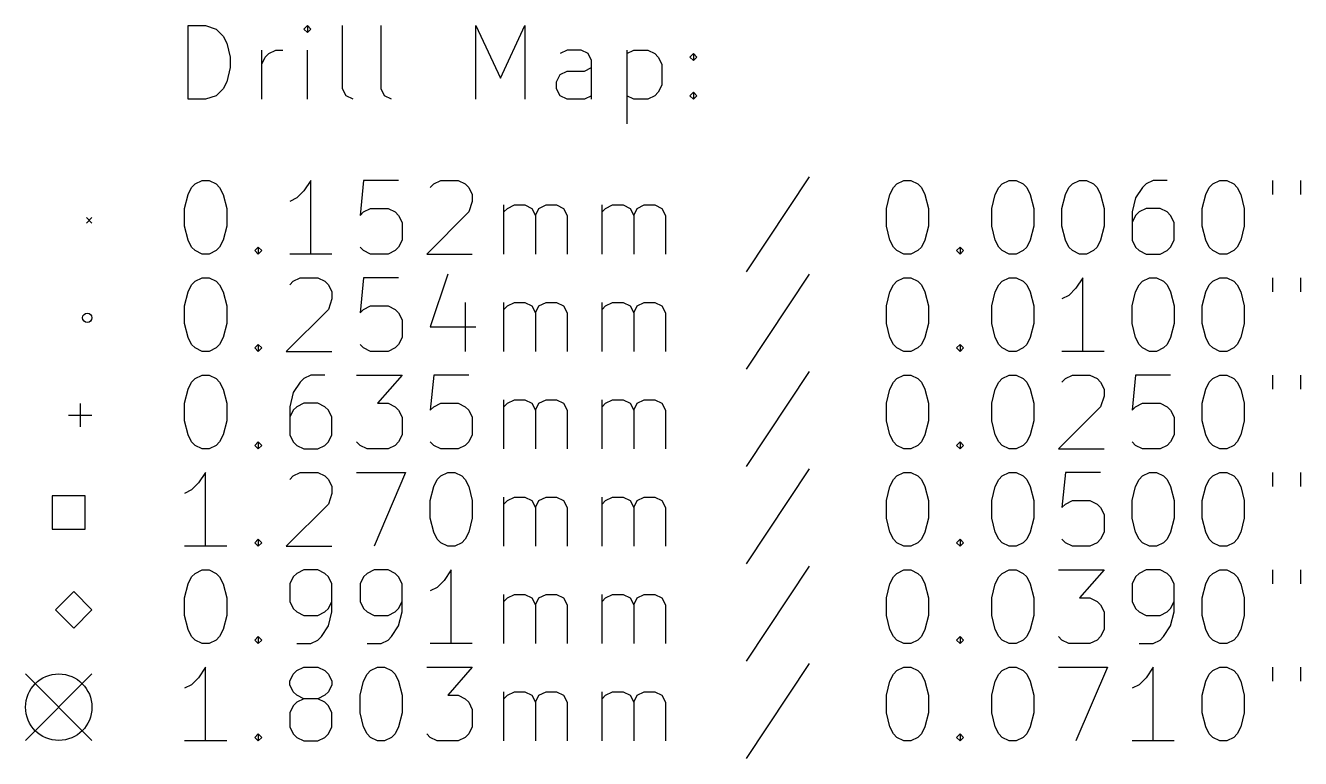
# Model space of a CAD drawing. Extents: x 1.93 to 4.68, y -4.73 to -1.97.
# Drawn here: x 1.927 to 3.29, y -4.72 to -3.938 of the extents above; entities that cross this region are included whole.
import ezdxf

# ---------------------------------------------------------------- set-up
doc = ezdxf.new("R2010")
doc.units = 0
doc.header["$MEASUREMENT"] = 0
doc.layers.add('BLACK', color=7, linetype='CONTINUOUS')

msp = doc.modelspace()

# ---------------------------------------------------------------- linework, layer by layer
at = {"layer": 'BLACK', "linetype": 'CONTINUOUS'}
for p, q in [((2.101, -4.0164), (2.101, -3.9376)), ((2.101, -3.9376), (2.1198, -3.9376)), ((2.1198, -3.9376), (2.131, -3.9414)), ((2.131, -3.9414), (2.1385, -3.9489)), ((2.1385, -3.9489), (2.1423, -3.9564)), ((2.2285, -3.9376), (2.2248, -3.9414)), ((2.2248, -3.9414), (2.2285, -3.9451)), ((2.2323, -3.9414), (2.2285, -3.9376)), ((2.2285, -3.9376), (2.2285, -3.9451)), ((2.2285, -3.9451), (2.2323, -3.9414)), ((2.266, -4.0051), (2.266, -3.9376)), ((2.3073, -4.0051), (2.3073, -3.9376)), ((2.4085, -4.0164), (2.4085, -3.9376)), ((2.4085, -3.9376), (2.4347, -3.9939)), ((2.4347, -3.9939), (2.461, -3.9376)), ((2.461, -3.9376), (2.461, -4.0164)), ((2.1423, -3.9564), (2.146, -3.9714)), ((2.1798, -4.0164), (2.1798, -3.9639)), ((2.1873, -3.9676), (2.1948, -3.9639)), ((2.1948, -3.9639), (2.2023, -3.9639)), ((2.2285, -4.0164), (2.2285, -3.9639)), ((2.506, -3.9639), (2.4985, -3.9676)), ((2.521, -3.9639), (2.506, -3.9639)), ((2.5285, -3.9676), (2.521, -3.9639)), ((2.5697, -3.9639), (2.5697, -4.0426)), ((2.5697, -3.9676), (2.5772, -3.9639)), ((2.5772, -3.9639), (2.5922, -3.9639)), ((2.5922, -3.9639), (2.5997, -3.9676)), ((2.146, -3.9714), (2.146, -3.9826)), ((2.1798, -3.9789), (2.1835, -3.9714)), ((2.1835, -3.9714), (2.1873, -3.9676)), ((2.5322, -3.9751), (2.5285, -3.9676)), ((2.5322, -4.0164), (2.5322, -3.9751)), ((2.5997, -3.9676), (2.6035, -3.9714)), ((2.6035, -3.9714), (2.6072, -3.9789)), ((2.6372, -3.9714), (2.641, -3.9676)), ((2.641, -3.9751), (2.6372, -3.9714)), ((2.641, -3.9676), (2.6447, -3.9714)), ((2.641, -3.9676), (2.641, -3.9751)), ((2.6447, -3.9714), (2.641, -3.9751)), ((2.146, -3.9826), (2.1423, -3.9976)), ((2.4947, -3.9976), (2.4985, -3.9901)), ((2.4985, -3.9901), (2.506, -3.9864)), ((2.506, -3.9864), (2.5247, -3.9864)), ((2.5247, -3.9864), (2.5322, -3.9826)), ((2.6072, -3.9789), (2.6072, -4.0014)), ((2.1423, -3.9976), (2.1385, -4.0051)), ((2.4947, -4.0051), (2.4947, -3.9976)), ((2.6072, -4.0014), (2.6035, -4.0089)), ((2.1198, -4.0164), (2.101, -4.0164)), ((2.131, -4.0126), (2.1198, -4.0164)), ((2.1385, -4.0051), (2.131, -4.0126)), ((2.2698, -4.0126), (2.266, -4.0051)), ((2.2773, -4.0164), (2.2698, -4.0126)), ((2.311, -4.0126), (2.3073, -4.0051)), ((2.3185, -4.0164), (2.311, -4.0126)), ((2.4985, -4.0126), (2.4947, -4.0051)), ((2.506, -4.0164), (2.4985, -4.0126)), ((2.5247, -4.0164), (2.506, -4.0164)), ((2.5322, -4.0126), (2.5247, -4.0164)), ((2.5772, -4.0164), (2.5697, -4.0126)), ((2.5922, -4.0164), (2.5772, -4.0164)), ((2.5997, -4.0126), (2.5922, -4.0164)), ((2.6035, -4.0089), (2.5997, -4.0126)), ((2.6372, -4.0126), (2.641, -4.0089)), ((2.641, -4.0164), (2.6372, -4.0126)), ((2.641, -4.0089), (2.6447, -4.0126)), ((2.641, -4.0089), (2.641, -4.0164)), ((2.6447, -4.0126), (2.641, -4.0164)), ((2.7647, -4.0992), (2.6972, -4.2005)), ((2.101, -4.118), (2.1048, -4.1105)), ((2.1048, -4.1105), (2.1085, -4.1067)), ((2.1085, -4.1067), (2.116, -4.103)), ((2.116, -4.103), (2.1235, -4.103)), ((2.1235, -4.103), (2.131, -4.1067)), ((2.131, -4.1067), (2.1348, -4.1105)), ((2.1348, -4.1105), (2.1385, -4.118)), ((2.2323, -4.103), (2.2248, -4.1142)), ((2.2323, -4.1817), (2.2323, -4.103)), ((2.2885, -4.103), (2.2848, -4.1405)), ((2.326, -4.103), (2.2885, -4.103)), ((2.3597, -4.1105), (2.3635, -4.1067)), ((2.3635, -4.1067), (2.371, -4.103)), ((2.371, -4.103), (2.3897, -4.103)), ((2.3897, -4.103), (2.3972, -4.1067)), ((2.3972, -4.1067), (2.401, -4.1105)), ((2.401, -4.1105), (2.4047, -4.118)), ((2.8509, -4.118), (2.8547, -4.1105)), ((2.8547, -4.1105), (2.8584, -4.1067)), ((2.8584, -4.1067), (2.8659, -4.103)), ((2.8659, -4.103), (2.8734, -4.103)), ((2.8734, -4.103), (2.8809, -4.1067)), ((2.8809, -4.1067), (2.8847, -4.1105)), ((2.8847, -4.1105), (2.8884, -4.118)), ((2.9634, -4.118), (2.9672, -4.1105)), ((2.9672, -4.1105), (2.9709, -4.1067)), ((2.9709, -4.1067), (2.9784, -4.103)), ((2.9784, -4.103), (2.9859, -4.103)), ((2.9859, -4.103), (2.9934, -4.1067)), ((2.9934, -4.1067), (2.9972, -4.1105)), ((2.9972, -4.1105), (3.0009, -4.118)), ((3.0384, -4.118), (3.0422, -4.1105)), ((3.0422, -4.1105), (3.0459, -4.1067)), ((3.0459, -4.1067), (3.0534, -4.103)), ((3.0534, -4.103), (3.0609, -4.103)), ((3.0609, -4.103), (3.0684, -4.1067)), ((3.0684, -4.1067), (3.0722, -4.1105)), ((3.0722, -4.1105), (3.0759, -4.118)), ((3.1209, -4.1105), (3.1134, -4.1217)), ((3.1246, -4.1067), (3.1209, -4.1105)), ((3.1321, -4.103), (3.1246, -4.1067)), ((3.1471, -4.103), (3.1321, -4.103)), ((3.1884, -4.118), (3.1921, -4.1105)), ((3.1921, -4.1105), (3.1959, -4.1067)), ((3.1959, -4.1067), (3.2034, -4.103)), ((3.2034, -4.103), (3.2109, -4.103)), ((3.2109, -4.103), (3.2184, -4.1067)), ((3.2184, -4.1067), (3.2221, -4.1105)), ((3.2221, -4.1105), (3.2259, -4.118)), ((3.2596, -4.103), (3.2596, -4.118)), ((3.2896, -4.103), (3.2896, -4.118)), ((2.0973, -4.133), (2.101, -4.118)), ((2.1385, -4.118), (2.1423, -4.133)), ((2.2173, -4.1217), (2.2098, -4.1255)), ((2.2248, -4.1142), (2.2173, -4.1217)), ((2.4047, -4.1255), (2.401, -4.1367)), ((2.4047, -4.118), (2.4047, -4.1255)), ((2.8472, -4.133), (2.8509, -4.118)), ((2.8884, -4.118), (2.8922, -4.133)), ((2.9597, -4.133), (2.9634, -4.118)), ((3.0009, -4.118), (3.0047, -4.133)), ((3.0347, -4.133), (3.0384, -4.118)), ((3.0759, -4.118), (3.0797, -4.133)), ((3.1134, -4.1217), (3.1097, -4.1367)), ((3.1846, -4.133), (3.1884, -4.118)), ((3.2259, -4.118), (3.2296, -4.133)), ((2.0973, -4.1517), (2.0973, -4.133)), ((2.1423, -4.133), (2.1423, -4.1517)), ((2.2848, -4.1405), (2.2885, -4.1367)), ((2.2885, -4.1367), (2.296, -4.133)), ((2.296, -4.133), (2.3147, -4.133)), ((2.3147, -4.133), (2.3222, -4.1367)), ((2.3222, -4.1367), (2.326, -4.1405)), ((2.326, -4.1405), (2.3297, -4.148)), ((2.401, -4.1367), (2.356, -4.1817)), ((2.4385, -4.1817), (2.4385, -4.1292)), ((2.4385, -4.1367), (2.4422, -4.133)), ((2.4422, -4.133), (2.4497, -4.1292)), ((2.4497, -4.1292), (2.461, -4.1292)), ((2.461, -4.1292), (2.4685, -4.133)), ((2.4685, -4.133), (2.4722, -4.1405)), ((2.4722, -4.1405), (2.476, -4.133)), ((2.4722, -4.1405), (2.4722, -4.1817)), ((2.476, -4.133), (2.4835, -4.1292)), ((2.4835, -4.1292), (2.4947, -4.1292)), ((2.4947, -4.1292), (2.5022, -4.133)), ((2.5022, -4.133), (2.506, -4.1405)), ((2.506, -4.1405), (2.506, -4.1817)), ((2.5435, -4.1817), (2.5435, -4.1292)), ((2.5435, -4.1367), (2.5472, -4.133)), ((2.5472, -4.133), (2.5547, -4.1292)), ((2.5547, -4.1292), (2.566, -4.1292)), ((2.566, -4.1292), (2.5735, -4.133)), ((2.5735, -4.133), (2.5772, -4.1405)), ((2.5772, -4.1405), (2.581, -4.133)), ((2.5772, -4.1405), (2.5772, -4.1817)), ((2.581, -4.133), (2.5885, -4.1292)), ((2.5885, -4.1292), (2.5997, -4.1292)), ((2.5997, -4.1292), (2.6072, -4.133)), ((2.6072, -4.133), (2.611, -4.1405)), ((2.611, -4.1405), (2.611, -4.1817)), ((2.8472, -4.1517), (2.8472, -4.133)), ((2.8922, -4.133), (2.8922, -4.1517)), ((2.9597, -4.1517), (2.9597, -4.133)), ((3.0047, -4.133), (3.0047, -4.1517)), ((3.0347, -4.1517), (3.0347, -4.133)), ((3.0797, -4.133), (3.0797, -4.1517)), ((3.1097, -4.1367), (3.1097, -4.1667)), ((3.1134, -4.1405), (3.1097, -4.148)), ((3.1171, -4.1367), (3.1134, -4.1405)), ((3.1246, -4.133), (3.1171, -4.1367)), ((3.1396, -4.133), (3.1246, -4.133)), ((3.1471, -4.1367), (3.1396, -4.133)), ((3.1509, -4.1405), (3.1471, -4.1367)), ((3.1546, -4.148), (3.1509, -4.1405)), ((3.1846, -4.1517), (3.1846, -4.133)), ((3.2296, -4.133), (3.2296, -4.1517)), ((1.9924, -4.1427), (1.9984, -4.1487)), ((1.9984, -4.1427), (1.9924, -4.1487)), ((2.101, -4.1667), (2.0973, -4.1517)), ((2.1423, -4.1517), (2.1385, -4.1667)), ((2.3297, -4.148), (2.3297, -4.1667)), ((2.8509, -4.1667), (2.8472, -4.1517)), ((2.8922, -4.1517), (2.8884, -4.1667)), ((2.9634, -4.1667), (2.9597, -4.1517)), ((3.0047, -4.1517), (3.0009, -4.1667)), ((3.0384, -4.1667), (3.0347, -4.1517)), ((3.0797, -4.1517), (3.0759, -4.1667)), ((3.1546, -4.1667), (3.1546, -4.148)), ((3.1884, -4.1667), (3.1846, -4.1517)), ((3.2296, -4.1517), (3.2259, -4.1667)), ((2.1048, -4.1742), (2.101, -4.1667)), ((2.1385, -4.1667), (2.1348, -4.1742)), ((2.3297, -4.1667), (2.326, -4.1742)), ((2.8547, -4.1742), (2.8509, -4.1667)), ((2.8884, -4.1667), (2.8847, -4.1742)), ((2.9672, -4.1742), (2.9634, -4.1667)), ((3.0009, -4.1667), (2.9972, -4.1742)), ((3.0422, -4.1742), (3.0384, -4.1667)), ((3.0759, -4.1667), (3.0722, -4.1742)), ((3.1097, -4.1667), (3.1134, -4.1742)), ((3.1509, -4.1742), (3.1546, -4.1667)), ((3.1921, -4.1742), (3.1884, -4.1667)), ((3.2259, -4.1667), (3.2221, -4.1742)), ((2.1085, -4.178), (2.1048, -4.1742)), ((2.116, -4.1817), (2.1085, -4.178)), ((2.1235, -4.1817), (2.116, -4.1817)), ((2.131, -4.178), (2.1235, -4.1817)), ((2.1348, -4.1742), (2.131, -4.178)), ((2.1723, -4.178), (2.176, -4.1742)), ((2.176, -4.1817), (2.1723, -4.178)), ((2.176, -4.1742), (2.1798, -4.178)), ((2.176, -4.1742), (2.176, -4.1817)), ((2.1798, -4.178), (2.176, -4.1817)), ((2.2548, -4.1817), (2.2098, -4.1817)), ((2.2885, -4.178), (2.2848, -4.1742)), ((2.296, -4.1817), (2.2885, -4.178)), ((2.3147, -4.1817), (2.296, -4.1817)), ((2.3222, -4.178), (2.3147, -4.1817)), ((2.326, -4.1742), (2.3222, -4.178)), ((2.356, -4.1817), (2.4047, -4.1817)), ((2.8584, -4.178), (2.8547, -4.1742)), ((2.8659, -4.1817), (2.8584, -4.178)), ((2.8734, -4.1817), (2.8659, -4.1817)), ((2.8809, -4.178), (2.8734, -4.1817)), ((2.8847, -4.1742), (2.8809, -4.178)), ((2.9222, -4.178), (2.9259, -4.1742)), ((2.9259, -4.1817), (2.9222, -4.178)), ((2.9259, -4.1742), (2.9297, -4.178)), ((2.9259, -4.1742), (2.9259, -4.1817)), ((2.9297, -4.178), (2.9259, -4.1817)), ((2.9709, -4.178), (2.9672, -4.1742)), ((2.9784, -4.1817), (2.9709, -4.178)), ((2.9859, -4.1817), (2.9784, -4.1817)), ((2.9934, -4.178), (2.9859, -4.1817)), ((2.9972, -4.1742), (2.9934, -4.178)), ((3.0459, -4.178), (3.0422, -4.1742)), ((3.0534, -4.1817), (3.0459, -4.178)), ((3.0609, -4.1817), (3.0534, -4.1817)), ((3.0684, -4.178), (3.0609, -4.1817)), ((3.0722, -4.1742), (3.0684, -4.178)), ((3.1134, -4.1742), (3.1171, -4.178)), ((3.1171, -4.178), (3.1246, -4.1817)), ((3.1246, -4.1817), (3.1396, -4.1817)), ((3.1396, -4.1817), (3.1471, -4.178)), ((3.1471, -4.178), (3.1509, -4.1742)), ((3.1959, -4.178), (3.1921, -4.1742)), ((3.2034, -4.1817), (3.1959, -4.178)), ((3.2109, -4.1817), (3.2034, -4.1817)), ((3.2184, -4.178), (3.2109, -4.1817)), ((3.2221, -4.1742), (3.2184, -4.178)), ((2.1085, -4.2107), (2.116, -4.2069)), ((2.116, -4.2069), (2.1235, -4.2069)), ((2.1235, -4.2069), (2.131, -4.2107)), ((2.2135, -4.2107), (2.221, -4.2069)), ((2.221, -4.2069), (2.2398, -4.2069)), ((2.2398, -4.2069), (2.2473, -4.2107)), ((2.2885, -4.2069), (2.2848, -4.2444)), ((2.326, -4.2069), (2.2885, -4.2069)), ((2.3785, -4.2032), (2.3597, -4.2594)), ((2.7647, -4.2032), (2.6972, -4.3044)), ((2.8584, -4.2107), (2.8659, -4.2069)), ((2.8659, -4.2069), (2.8734, -4.2069)), ((2.8734, -4.2069), (2.8809, -4.2107)), ((2.9709, -4.2107), (2.9784, -4.2069)), ((2.9784, -4.2069), (2.9859, -4.2069)), ((2.9859, -4.2069), (2.9934, -4.2107)), ((3.0572, -4.2069), (3.0497, -4.2182)), ((3.0572, -4.2857), (3.0572, -4.2069)), ((3.1209, -4.2107), (3.1284, -4.2069)), ((3.1284, -4.2069), (3.1359, -4.2069)), ((3.1359, -4.2069), (3.1434, -4.2107)), ((3.1959, -4.2107), (3.2034, -4.2069)), ((3.2034, -4.2069), (3.2109, -4.2069)), ((3.2109, -4.2069), (3.2184, -4.2107)), ((3.2596, -4.2069), (3.2596, -4.2219)), ((3.2896, -4.2069), (3.2896, -4.2219)), ((2.0973, -4.2369), (2.101, -4.2219)), ((2.101, -4.2219), (2.1048, -4.2144)), ((2.1048, -4.2144), (2.1085, -4.2107)), ((2.131, -4.2107), (2.1348, -4.2144)), ((2.1348, -4.2144), (2.1385, -4.2219)), ((2.1385, -4.2219), (2.1423, -4.2369)), ((2.2098, -4.2144), (2.2135, -4.2107)), ((2.2473, -4.2107), (2.251, -4.2144)), ((2.251, -4.2144), (2.2548, -4.2219)), ((2.2548, -4.2219), (2.2548, -4.2294)), ((2.8472, -4.2369), (2.8509, -4.2219)), ((2.8509, -4.2219), (2.8547, -4.2144)), ((2.8547, -4.2144), (2.8584, -4.2107)), ((2.8809, -4.2107), (2.8847, -4.2144)), ((2.8847, -4.2144), (2.8884, -4.2219)), ((2.8884, -4.2219), (2.8922, -4.2369)), ((2.9597, -4.2369), (2.9634, -4.2219)), ((2.9634, -4.2219), (2.9672, -4.2144)), ((2.9672, -4.2144), (2.9709, -4.2107)), ((2.9934, -4.2107), (2.9972, -4.2144)), ((2.9972, -4.2144), (3.0009, -4.2219)), ((3.0009, -4.2219), (3.0047, -4.2369)), ((3.0497, -4.2182), (3.0422, -4.2257)), ((3.1097, -4.2369), (3.1134, -4.2219)), ((3.1134, -4.2219), (3.1171, -4.2144)), ((3.1171, -4.2144), (3.1209, -4.2107)), ((3.1434, -4.2107), (3.1471, -4.2144)), ((3.1471, -4.2144), (3.1509, -4.2219)), ((3.1509, -4.2219), (3.1546, -4.2369)), ((3.1846, -4.2369), (3.1884, -4.2219)), ((3.1884, -4.2219), (3.1921, -4.2144)), ((3.1921, -4.2144), (3.1959, -4.2107)), ((3.2184, -4.2107), (3.2221, -4.2144)), ((3.2221, -4.2144), (3.2259, -4.2219)), ((3.2259, -4.2219), (3.2296, -4.2369)), ((2.2548, -4.2294), (2.251, -4.2407)), ((2.3972, -4.2332), (2.3972, -4.2857)), ((2.4385, -4.2857), (2.4385, -4.2332)), ((2.4422, -4.2369), (2.4497, -4.2332)), ((2.4497, -4.2332), (2.461, -4.2332)), ((2.461, -4.2332), (2.4685, -4.2369)), ((2.476, -4.2369), (2.4835, -4.2332)), ((2.4835, -4.2332), (2.4947, -4.2332)), ((2.4947, -4.2332), (2.5022, -4.2369)), ((2.5435, -4.2857), (2.5435, -4.2332)), ((2.5472, -4.2369), (2.5547, -4.2332)), ((2.5547, -4.2332), (2.566, -4.2332)), ((2.566, -4.2332), (2.5735, -4.2369)), ((2.581, -4.2369), (2.5885, -4.2332)), ((2.5885, -4.2332), (2.5997, -4.2332)), ((2.5997, -4.2332), (2.6072, -4.2369)), ((3.0422, -4.2257), (3.0347, -4.2294)), ((2.0973, -4.2557), (2.0973, -4.2369)), ((2.1423, -4.2369), (2.1423, -4.2557)), ((2.251, -4.2407), (2.206, -4.2857)), ((2.2848, -4.2444), (2.2885, -4.2407)), ((2.2885, -4.2407), (2.296, -4.2369)), ((2.296, -4.2369), (2.3147, -4.2369)), ((2.3147, -4.2369), (2.3222, -4.2407)), ((2.3222, -4.2407), (2.326, -4.2444)), ((2.326, -4.2444), (2.3297, -4.2519)), ((2.4385, -4.2407), (2.4422, -4.2369)), ((2.4685, -4.2369), (2.4722, -4.2444)), ((2.4722, -4.2444), (2.476, -4.2369)), ((2.4722, -4.2444), (2.4722, -4.2857)), ((2.5022, -4.2369), (2.506, -4.2444)), ((2.506, -4.2444), (2.506, -4.2857)), ((2.5435, -4.2407), (2.5472, -4.2369)), ((2.5735, -4.2369), (2.5772, -4.2444)), ((2.5772, -4.2444), (2.581, -4.2369)), ((2.5772, -4.2444), (2.5772, -4.2857)), ((2.6072, -4.2369), (2.611, -4.2444)), ((2.611, -4.2444), (2.611, -4.2857)), ((2.8472, -4.2557), (2.8472, -4.2369)), ((2.8922, -4.2369), (2.8922, -4.2557)), ((2.9597, -4.2557), (2.9597, -4.2369)), ((3.0047, -4.2369), (3.0047, -4.2557)), ((3.1097, -4.2557), (3.1097, -4.2369)), ((3.1546, -4.2369), (3.1546, -4.2557)), ((3.1846, -4.2557), (3.1846, -4.2369)), ((3.2296, -4.2369), (3.2296, -4.2557)), ((2.101, -4.2707), (2.0973, -4.2557)), ((2.1423, -4.2557), (2.1385, -4.2707)), ((2.3297, -4.2519), (2.3297, -4.2707)), ((2.3597, -4.2594), (2.4085, -4.2594)), ((2.8509, -4.2707), (2.8472, -4.2557)), ((2.8922, -4.2557), (2.8884, -4.2707)), ((2.9634, -4.2707), (2.9597, -4.2557)), ((3.0047, -4.2557), (3.0009, -4.2707)), ((3.1134, -4.2707), (3.1097, -4.2557)), ((3.1546, -4.2557), (3.1509, -4.2707)), ((3.1884, -4.2707), (3.1846, -4.2557)), ((3.2296, -4.2557), (3.2259, -4.2707)), ((2.1048, -4.2782), (2.101, -4.2707)), ((2.1385, -4.2707), (2.1348, -4.2782)), ((2.3297, -4.2707), (2.326, -4.2782)), ((2.8547, -4.2782), (2.8509, -4.2707)), ((2.8884, -4.2707), (2.8847, -4.2782)), ((2.9672, -4.2782), (2.9634, -4.2707)), ((3.0009, -4.2707), (2.9972, -4.2782)), ((3.1171, -4.2782), (3.1134, -4.2707)), ((3.1509, -4.2707), (3.1471, -4.2782)), ((3.1921, -4.2782), (3.1884, -4.2707)), ((3.2259, -4.2707), (3.2221, -4.2782)), ((2.1085, -4.2819), (2.1048, -4.2782)), ((2.116, -4.2857), (2.1085, -4.2819)), ((2.1235, -4.2857), (2.116, -4.2857)), ((2.131, -4.2819), (2.1235, -4.2857)), ((2.1348, -4.2782), (2.131, -4.2819)), ((2.1723, -4.2819), (2.176, -4.2782)), ((2.176, -4.2857), (2.1723, -4.2819)), ((2.176, -4.2782), (2.1798, -4.2819)), ((2.176, -4.2782), (2.176, -4.2857)), ((2.1798, -4.2819), (2.176, -4.2857)), ((2.206, -4.2857), (2.2548, -4.2857)), ((2.2885, -4.2819), (2.2848, -4.2782)), ((2.296, -4.2857), (2.2885, -4.2819)), ((2.3147, -4.2857), (2.296, -4.2857)), ((2.3222, -4.2819), (2.3147, -4.2857)), ((2.326, -4.2782), (2.3222, -4.2819)), ((2.8584, -4.2819), (2.8547, -4.2782)), ((2.8659, -4.2857), (2.8584, -4.2819)), ((2.8734, -4.2857), (2.8659, -4.2857)), ((2.8809, -4.2819), (2.8734, -4.2857)), ((2.8847, -4.2782), (2.8809, -4.2819)), ((2.9222, -4.2819), (2.9259, -4.2782)), ((2.9259, -4.2857), (2.9222, -4.2819)), ((2.9259, -4.2782), (2.9297, -4.2819)), ((2.9259, -4.2782), (2.9259, -4.2857)), ((2.9297, -4.2819), (2.9259, -4.2857)), ((2.9709, -4.2819), (2.9672, -4.2782)), ((2.9784, -4.2857), (2.9709, -4.2819)), ((2.9859, -4.2857), (2.9784, -4.2857)), ((2.9934, -4.2819), (2.9859, -4.2857)), ((2.9972, -4.2782), (2.9934, -4.2819)), ((3.0797, -4.2857), (3.0347, -4.2857)), ((3.1209, -4.2819), (3.1171, -4.2782)), ((3.1284, -4.2857), (3.1209, -4.2819)), ((3.1359, -4.2857), (3.1284, -4.2857)), ((3.1434, -4.2819), (3.1359, -4.2857)), ((3.1471, -4.2782), (3.1434, -4.2819)), ((3.1959, -4.2819), (3.1921, -4.2782)), ((3.2034, -4.2857), (3.1959, -4.2819)), ((3.2109, -4.2857), (3.2034, -4.2857)), ((3.2184, -4.2819), (3.2109, -4.2857)), ((3.2221, -4.2782), (3.2184, -4.2819)), ((2.101, -4.3259), (2.1048, -4.3184)), ((2.1048, -4.3184), (2.1085, -4.3146)), ((2.1085, -4.3146), (2.116, -4.3109)), ((2.116, -4.3109), (2.1235, -4.3109)), ((2.1235, -4.3109), (2.131, -4.3146)), ((2.131, -4.3146), (2.1348, -4.3184)), ((2.1348, -4.3184), (2.1385, -4.3259)), ((2.221, -4.3184), (2.2135, -4.3296)), ((2.2248, -4.3146), (2.221, -4.3184)), ((2.2323, -4.3109), (2.2248, -4.3146)), ((2.2473, -4.3109), (2.2323, -4.3109)), ((2.281, -4.3109), (2.3297, -4.3109)), ((2.3297, -4.3109), (2.3035, -4.3409)), ((2.3635, -4.3109), (2.3597, -4.3484)), ((2.401, -4.3109), (2.3635, -4.3109)), ((2.7647, -4.3071), (2.6972, -4.4083)), ((2.8509, -4.3259), (2.8547, -4.3184)), ((2.8547, -4.3184), (2.8584, -4.3146)), ((2.8584, -4.3146), (2.8659, -4.3109)), ((2.8659, -4.3109), (2.8734, -4.3109)), ((2.8734, -4.3109), (2.8809, -4.3146)), ((2.8809, -4.3146), (2.8847, -4.3184)), ((2.8847, -4.3184), (2.8884, -4.3259)), ((2.9634, -4.3259), (2.9672, -4.3184)), ((2.9672, -4.3184), (2.9709, -4.3146)), ((2.9709, -4.3146), (2.9784, -4.3109)), ((2.9784, -4.3109), (2.9859, -4.3109)), ((2.9859, -4.3109), (2.9934, -4.3146)), ((2.9934, -4.3146), (2.9972, -4.3184)), ((2.9972, -4.3184), (3.0009, -4.3259)), ((3.0347, -4.3184), (3.0384, -4.3146)), ((3.0384, -4.3146), (3.0459, -4.3109)), ((3.0459, -4.3109), (3.0647, -4.3109)), ((3.0647, -4.3109), (3.0722, -4.3146)), ((3.0722, -4.3146), (3.0759, -4.3184)), ((3.0759, -4.3184), (3.0797, -4.3259)), ((3.1134, -4.3109), (3.1097, -4.3484)), ((3.1509, -4.3109), (3.1134, -4.3109)), ((3.1884, -4.3259), (3.1921, -4.3184)), ((3.1921, -4.3184), (3.1959, -4.3146)), ((3.1959, -4.3146), (3.2034, -4.3109)), ((3.2034, -4.3109), (3.2109, -4.3109)), ((3.2109, -4.3109), (3.2184, -4.3146)), ((3.2184, -4.3146), (3.2221, -4.3184)), ((3.2221, -4.3184), (3.2259, -4.3259)), ((3.2596, -4.3109), (3.2596, -4.3259)), ((3.2896, -4.3109), (3.2896, -4.3259)), ((2.0973, -4.3409), (2.101, -4.3259)), ((2.1385, -4.3259), (2.1423, -4.3409)), ((2.2135, -4.3296), (2.2098, -4.3446)), ((2.8472, -4.3409), (2.8509, -4.3259)), ((2.8884, -4.3259), (2.8922, -4.3409)), ((2.9597, -4.3409), (2.9634, -4.3259)), ((3.0009, -4.3259), (3.0047, -4.3409)), ((3.0797, -4.3259), (3.0797, -4.3334)), ((3.1846, -4.3409), (3.1884, -4.3259)), ((3.2259, -4.3259), (3.2296, -4.3409)), ((1.9859, -4.3411), (1.9859, -4.3661)), ((2.0973, -4.3596), (2.0973, -4.3409)), ((2.1423, -4.3409), (2.1423, -4.3596)), ((2.2098, -4.3446), (2.2098, -4.3746)), ((2.2173, -4.3446), (2.2135, -4.3484)), ((2.2248, -4.3409), (2.2173, -4.3446)), ((2.2398, -4.3409), (2.2248, -4.3409)), ((2.2473, -4.3446), (2.2398, -4.3409)), ((2.251, -4.3484), (2.2473, -4.3446)), ((2.3035, -4.3409), (2.3147, -4.3409)), ((2.3147, -4.3409), (2.3222, -4.3446)), ((2.3222, -4.3446), (2.326, -4.3484)), ((2.3597, -4.3484), (2.3635, -4.3446)), ((2.3635, -4.3446), (2.371, -4.3409)), ((2.371, -4.3409), (2.3897, -4.3409)), ((2.3897, -4.3409), (2.3972, -4.3446)), ((2.3972, -4.3446), (2.401, -4.3484)), ((2.4385, -4.3896), (2.4385, -4.3371)), ((2.4385, -4.3446), (2.4422, -4.3409)), ((2.4422, -4.3409), (2.4497, -4.3371)), ((2.4497, -4.3371), (2.461, -4.3371)), ((2.461, -4.3371), (2.4685, -4.3409)), ((2.4685, -4.3409), (2.4722, -4.3484)), ((2.4722, -4.3484), (2.476, -4.3409)), ((2.476, -4.3409), (2.4835, -4.3371)), ((2.4835, -4.3371), (2.4947, -4.3371)), ((2.4947, -4.3371), (2.5022, -4.3409)), ((2.5022, -4.3409), (2.506, -4.3484)), ((2.5435, -4.3896), (2.5435, -4.3371)), ((2.5435, -4.3446), (2.5472, -4.3409)), ((2.5472, -4.3409), (2.5547, -4.3371)), ((2.5547, -4.3371), (2.566, -4.3371)), ((2.566, -4.3371), (2.5735, -4.3409)), ((2.5735, -4.3409), (2.5772, -4.3484)), ((2.5772, -4.3484), (2.581, -4.3409)), ((2.581, -4.3409), (2.5885, -4.3371)), ((2.5885, -4.3371), (2.5997, -4.3371)), ((2.5997, -4.3371), (2.6072, -4.3409)), ((2.6072, -4.3409), (2.611, -4.3484)), ((2.8472, -4.3596), (2.8472, -4.3409)), ((2.8922, -4.3409), (2.8922, -4.3596)), ((2.9597, -4.3596), (2.9597, -4.3409)), ((3.0047, -4.3409), (3.0047, -4.3596)), ((3.0759, -4.3446), (3.0309, -4.3896)), ((3.0797, -4.3334), (3.0759, -4.3446)), ((3.1097, -4.3484), (3.1134, -4.3446)), ((3.1134, -4.3446), (3.1209, -4.3409)), ((3.1209, -4.3409), (3.1396, -4.3409)), ((3.1396, -4.3409), (3.1471, -4.3446)), ((3.1471, -4.3446), (3.1509, -4.3484)), ((3.1846, -4.3596), (3.1846, -4.3409)), ((3.2296, -4.3409), (3.2296, -4.3596)), ((1.9734, -4.3536), (1.9984, -4.3536)), ((2.2135, -4.3484), (2.2098, -4.3559)), ((2.2548, -4.3559), (2.251, -4.3484)), ((2.2548, -4.3746), (2.2548, -4.3559)), ((2.326, -4.3484), (2.3297, -4.3559)), ((2.3297, -4.3559), (2.3297, -4.3746)), ((2.401, -4.3484), (2.4047, -4.3559)), ((2.4047, -4.3559), (2.4047, -4.3746)), ((2.4722, -4.3484), (2.4722, -4.3896)), ((2.506, -4.3484), (2.506, -4.3896)), ((2.5772, -4.3484), (2.5772, -4.3896)), ((2.611, -4.3484), (2.611, -4.3896)), ((3.1509, -4.3484), (3.1546, -4.3559)), ((3.1546, -4.3559), (3.1546, -4.3746)), ((2.101, -4.3746), (2.0973, -4.3596)), ((2.1423, -4.3596), (2.1385, -4.3746)), ((2.8509, -4.3746), (2.8472, -4.3596)), ((2.8922, -4.3596), (2.8884, -4.3746)), ((2.9634, -4.3746), (2.9597, -4.3596)), ((3.0047, -4.3596), (3.0009, -4.3746)), ((3.1884, -4.3746), (3.1846, -4.3596)), ((3.2296, -4.3596), (3.2259, -4.3746)), ((2.1048, -4.3821), (2.101, -4.3746)), ((2.1085, -4.3859), (2.1048, -4.3821)), ((2.116, -4.3896), (2.1085, -4.3859)), ((2.131, -4.3859), (2.1235, -4.3896)), ((2.1348, -4.3821), (2.131, -4.3859)), ((2.1385, -4.3746), (2.1348, -4.3821)), ((2.1723, -4.3859), (2.176, -4.3821)), ((2.176, -4.3896), (2.1723, -4.3859)), ((2.176, -4.3821), (2.1798, -4.3859)), ((2.176, -4.3821), (2.176, -4.3896)), ((2.1798, -4.3859), (2.176, -4.3896)), ((2.2098, -4.3746), (2.2135, -4.3821)), ((2.2135, -4.3821), (2.2173, -4.3859)), ((2.2173, -4.3859), (2.2248, -4.3896)), ((2.2398, -4.3896), (2.2473, -4.3859)), ((2.2473, -4.3859), (2.251, -4.3821)), ((2.251, -4.3821), (2.2548, -4.3746)), ((2.2848, -4.3859), (2.281, -4.3821)), ((2.2923, -4.3896), (2.2848, -4.3859)), ((2.3222, -4.3859), (2.3147, -4.3896)), ((2.326, -4.3821), (2.3222, -4.3859)), ((2.3297, -4.3746), (2.326, -4.3821)), ((2.3635, -4.3859), (2.3597, -4.3821)), ((2.371, -4.3896), (2.3635, -4.3859)), ((2.3972, -4.3859), (2.3897, -4.3896)), ((2.401, -4.3821), (2.3972, -4.3859)), ((2.4047, -4.3746), (2.401, -4.3821)), ((2.8547, -4.3821), (2.8509, -4.3746)), ((2.8584, -4.3859), (2.8547, -4.3821)), ((2.8659, -4.3896), (2.8584, -4.3859)), ((2.8809, -4.3859), (2.8734, -4.3896)), ((2.8847, -4.3821), (2.8809, -4.3859)), ((2.8884, -4.3746), (2.8847, -4.3821)), ((2.9222, -4.3859), (2.9259, -4.3821)), ((2.9259, -4.3896), (2.9222, -4.3859)), ((2.9259, -4.3821), (2.9297, -4.3859)), ((2.9259, -4.3821), (2.9259, -4.3896)), ((2.9297, -4.3859), (2.9259, -4.3896)), ((2.9672, -4.3821), (2.9634, -4.3746)), ((2.9709, -4.3859), (2.9672, -4.3821)), ((2.9784, -4.3896), (2.9709, -4.3859)), ((2.9934, -4.3859), (2.9859, -4.3896)), ((2.9972, -4.3821), (2.9934, -4.3859)), ((3.0009, -4.3746), (2.9972, -4.3821)), ((3.1134, -4.3859), (3.1097, -4.3821)), ((3.1209, -4.3896), (3.1134, -4.3859)), ((3.1471, -4.3859), (3.1396, -4.3896)), ((3.1509, -4.3821), (3.1471, -4.3859)), ((3.1546, -4.3746), (3.1509, -4.3821)), ((3.1921, -4.3821), (3.1884, -4.3746)), ((3.1959, -4.3859), (3.1921, -4.3821)), ((3.2034, -4.3896), (3.1959, -4.3859)), ((3.2184, -4.3859), (3.2109, -4.3896)), ((3.2221, -4.3821), (3.2184, -4.3859)), ((3.2259, -4.3746), (3.2221, -4.3821)), ((2.1235, -4.3896), (2.116, -4.3896)), ((2.2248, -4.3896), (2.2398, -4.3896)), ((2.3147, -4.3896), (2.2923, -4.3896)), ((2.3897, -4.3896), (2.371, -4.3896)), ((2.8734, -4.3896), (2.8659, -4.3896)), ((2.9859, -4.3896), (2.9784, -4.3896)), ((3.0309, -4.3896), (3.0797, -4.3896)), ((3.1396, -4.3896), (3.1209, -4.3896)), ((3.2109, -4.3896), (3.2034, -4.3896)), ((2.7647, -4.411), (2.6972, -4.5123)), ((2.1123, -4.426), (2.1048, -4.4335)), ((2.1198, -4.4148), (2.1123, -4.426)), ((2.1198, -4.4935), (2.1198, -4.4148)), ((2.2098, -4.4223), (2.2135, -4.4185)), ((2.2135, -4.4185), (2.221, -4.4148)), ((2.221, -4.4148), (2.2398, -4.4148)), ((2.2398, -4.4148), (2.2473, -4.4185)), ((2.2473, -4.4185), (2.251, -4.4223)), ((2.251, -4.4223), (2.2548, -4.4298)), ((2.281, -4.4148), (2.3335, -4.4148)), ((2.3335, -4.4148), (2.2998, -4.4935)), ((2.3635, -4.4298), (2.3672, -4.4223)), ((2.3672, -4.4223), (2.371, -4.4185)), ((2.371, -4.4185), (2.3785, -4.4148)), ((2.3785, -4.4148), (2.386, -4.4148)), ((2.386, -4.4148), (2.3935, -4.4185)), ((2.3935, -4.4185), (2.3972, -4.4223)), ((2.3972, -4.4223), (2.401, -4.4298)), ((2.8509, -4.4298), (2.8547, -4.4223)), ((2.8547, -4.4223), (2.8584, -4.4185)), ((2.8584, -4.4185), (2.8659, -4.4148)), ((2.8659, -4.4148), (2.8734, -4.4148)), ((2.8734, -4.4148), (2.8809, -4.4185)), ((2.8809, -4.4185), (2.8847, -4.4223)), ((2.8847, -4.4223), (2.8884, -4.4298)), ((2.9634, -4.4298), (2.9672, -4.4223)), ((2.9672, -4.4223), (2.9709, -4.4185)), ((2.9709, -4.4185), (2.9784, -4.4148)), ((2.9784, -4.4148), (2.9859, -4.4148)), ((2.9859, -4.4148), (2.9934, -4.4185)), ((2.9934, -4.4185), (2.9972, -4.4223)), ((2.9972, -4.4223), (3.0009, -4.4298)), ((3.0384, -4.4148), (3.0347, -4.4523)), ((3.0759, -4.4148), (3.0384, -4.4148)), ((3.1134, -4.4298), (3.1171, -4.4223)), ((3.1171, -4.4223), (3.1209, -4.4185)), ((3.1209, -4.4185), (3.1284, -4.4148)), ((3.1284, -4.4148), (3.1359, -4.4148)), ((3.1359, -4.4148), (3.1434, -4.4185)), ((3.1434, -4.4185), (3.1471, -4.4223)), ((3.1471, -4.4223), (3.1509, -4.4298)), ((3.1884, -4.4298), (3.1921, -4.4223)), ((3.1921, -4.4223), (3.1959, -4.4185)), ((3.1959, -4.4185), (3.2034, -4.4148)), ((3.2034, -4.4148), (3.2109, -4.4148)), ((3.2109, -4.4148), (3.2184, -4.4185)), ((3.2184, -4.4185), (3.2221, -4.4223)), ((3.2221, -4.4223), (3.2259, -4.4298)), ((3.2596, -4.4148), (3.2596, -4.4298)), ((3.2896, -4.4148), (3.2896, -4.4298)), ((1.991, -4.4398), (1.9557, -4.4398)), ((1.9557, -4.4398), (1.9557, -4.4752)), ((1.991, -4.4752), (1.991, -4.4398)), ((2.1048, -4.4335), (2.0973, -4.4373)), ((2.2548, -4.4373), (2.251, -4.4485)), ((2.2548, -4.4298), (2.2548, -4.4373)), ((2.3597, -4.4448), (2.3635, -4.4298)), ((2.401, -4.4298), (2.4047, -4.4448)), ((2.8472, -4.4448), (2.8509, -4.4298)), ((2.8884, -4.4298), (2.8922, -4.4448)), ((2.9597, -4.4448), (2.9634, -4.4298)), ((3.0009, -4.4298), (3.0047, -4.4448)), ((3.1097, -4.4448), (3.1134, -4.4298)), ((3.1509, -4.4298), (3.1546, -4.4448)), ((3.1846, -4.4448), (3.1884, -4.4298)), ((3.2259, -4.4298), (3.2296, -4.4448)), ((2.251, -4.4485), (2.206, -4.4935)), ((2.3597, -4.4635), (2.3597, -4.4448)), ((2.4047, -4.4448), (2.4047, -4.4635)), ((2.4385, -4.4935), (2.4385, -4.441)), ((2.4385, -4.4485), (2.4422, -4.4448)), ((2.4422, -4.4448), (2.4497, -4.441)), ((2.4497, -4.441), (2.461, -4.441)), ((2.461, -4.441), (2.4685, -4.4448)), ((2.4685, -4.4448), (2.4722, -4.4523)), ((2.4722, -4.4523), (2.476, -4.4448)), ((2.4722, -4.4523), (2.4722, -4.4935)), ((2.476, -4.4448), (2.4835, -4.441)), ((2.4835, -4.441), (2.4947, -4.441)), ((2.4947, -4.441), (2.5022, -4.4448)), ((2.5022, -4.4448), (2.506, -4.4523)), ((2.506, -4.4523), (2.506, -4.4935)), ((2.5435, -4.4935), (2.5435, -4.441)), ((2.5435, -4.4485), (2.5472, -4.4448)), ((2.5472, -4.4448), (2.5547, -4.441)), ((2.5547, -4.441), (2.566, -4.441)), ((2.566, -4.441), (2.5735, -4.4448)), ((2.5735, -4.4448), (2.5772, -4.4523)), ((2.5772, -4.4523), (2.581, -4.4448)), ((2.5772, -4.4523), (2.5772, -4.4935)), ((2.581, -4.4448), (2.5885, -4.441)), ((2.5885, -4.441), (2.5997, -4.441)), ((2.5997, -4.441), (2.6072, -4.4448)), ((2.6072, -4.4448), (2.611, -4.4523)), ((2.611, -4.4523), (2.611, -4.4935)), ((2.8472, -4.4635), (2.8472, -4.4448)), ((2.8922, -4.4448), (2.8922, -4.4635)), ((2.9597, -4.4635), (2.9597, -4.4448)), ((3.0047, -4.4448), (3.0047, -4.4635)), ((3.0347, -4.4523), (3.0384, -4.4485)), ((3.0384, -4.4485), (3.0459, -4.4448)), ((3.0459, -4.4448), (3.0647, -4.4448)), ((3.0647, -4.4448), (3.0722, -4.4485)), ((3.0722, -4.4485), (3.0759, -4.4523)), ((3.0759, -4.4523), (3.0797, -4.4598)), ((3.1097, -4.4635), (3.1097, -4.4448)), ((3.1546, -4.4448), (3.1546, -4.4635)), ((3.1846, -4.4635), (3.1846, -4.4448)), ((3.2296, -4.4448), (3.2296, -4.4635)), ((2.3635, -4.4785), (2.3597, -4.4635)), ((2.4047, -4.4635), (2.401, -4.4785)), ((2.8509, -4.4785), (2.8472, -4.4635)), ((2.8922, -4.4635), (2.8884, -4.4785)), ((2.9634, -4.4785), (2.9597, -4.4635)), ((3.0047, -4.4635), (3.0009, -4.4785)), ((3.0797, -4.4598), (3.0797, -4.4785)), ((3.1134, -4.4785), (3.1097, -4.4635)), ((3.1546, -4.4635), (3.1509, -4.4785)), ((3.1884, -4.4785), (3.1846, -4.4635)), ((3.2296, -4.4635), (3.2259, -4.4785)), ((1.9557, -4.4752), (1.991, -4.4752)), ((2.3672, -4.486), (2.3635, -4.4785)), ((2.401, -4.4785), (2.3972, -4.486)), ((2.8547, -4.486), (2.8509, -4.4785)), ((2.8884, -4.4785), (2.8847, -4.486)), ((2.9672, -4.486), (2.9634, -4.4785)), ((3.0009, -4.4785), (2.9972, -4.486)), ((3.0797, -4.4785), (3.0759, -4.486)), ((3.1171, -4.486), (3.1134, -4.4785)), ((3.1509, -4.4785), (3.1471, -4.486)), ((3.1921, -4.486), (3.1884, -4.4785)), ((3.2259, -4.4785), (3.2221, -4.486)), ((2.1423, -4.4935), (2.0973, -4.4935)), ((2.1723, -4.4898), (2.176, -4.486)), ((2.176, -4.4935), (2.1723, -4.4898)), ((2.176, -4.486), (2.1798, -4.4898)), ((2.176, -4.486), (2.176, -4.4935)), ((2.1798, -4.4898), (2.176, -4.4935)), ((2.206, -4.4935), (2.2548, -4.4935)), ((2.371, -4.4898), (2.3672, -4.486)), ((2.3785, -4.4935), (2.371, -4.4898)), ((2.386, -4.4935), (2.3785, -4.4935)), ((2.3935, -4.4898), (2.386, -4.4935)), ((2.3972, -4.486), (2.3935, -4.4898)), ((2.8584, -4.4898), (2.8547, -4.486)), ((2.8659, -4.4935), (2.8584, -4.4898)), ((2.8734, -4.4935), (2.8659, -4.4935)), ((2.8809, -4.4898), (2.8734, -4.4935)), ((2.8847, -4.486), (2.8809, -4.4898)), ((2.9222, -4.4898), (2.9259, -4.486)), ((2.9259, -4.4935), (2.9222, -4.4898)), ((2.9259, -4.486), (2.9297, -4.4898)), ((2.9259, -4.486), (2.9259, -4.4935)), ((2.9297, -4.4898), (2.9259, -4.4935)), ((2.9709, -4.4898), (2.9672, -4.486)), ((2.9784, -4.4935), (2.9709, -4.4898)), ((2.9859, -4.4935), (2.9784, -4.4935)), ((2.9934, -4.4898), (2.9859, -4.4935)), ((2.9972, -4.486), (2.9934, -4.4898)), ((3.0384, -4.4898), (3.0347, -4.486)), ((3.0459, -4.4935), (3.0384, -4.4898)), ((3.0647, -4.4935), (3.0459, -4.4935)), ((3.0722, -4.4898), (3.0647, -4.4935)), ((3.0759, -4.486), (3.0722, -4.4898)), ((3.1209, -4.4898), (3.1171, -4.486)), ((3.1284, -4.4935), (3.1209, -4.4898)), ((3.1359, -4.4935), (3.1284, -4.4935)), ((3.1434, -4.4898), (3.1359, -4.4935)), ((3.1471, -4.486), (3.1434, -4.4898)), ((3.1959, -4.4898), (3.1921, -4.486)), ((3.2034, -4.4935), (3.1959, -4.4898)), ((3.2109, -4.4935), (3.2034, -4.4935)), ((3.2184, -4.4898), (3.2109, -4.4935)), ((3.2221, -4.486), (3.2184, -4.4898)), ((2.1048, -4.5262), (2.1085, -4.5225)), ((2.1085, -4.5225), (2.116, -4.5187)), ((2.116, -4.5187), (2.1235, -4.5187)), ((2.1235, -4.5187), (2.131, -4.5225)), ((2.131, -4.5225), (2.1348, -4.5262)), ((2.2173, -4.5225), (2.2135, -4.5262)), ((2.2248, -4.5187), (2.2173, -4.5225)), ((2.2398, -4.5187), (2.2248, -4.5187)), ((2.2473, -4.5225), (2.2398, -4.5187)), ((2.251, -4.5262), (2.2473, -4.5225)), ((2.2923, -4.5225), (2.2885, -4.5262)), ((2.2998, -4.5187), (2.2923, -4.5225)), ((2.3147, -4.5187), (2.2998, -4.5187)), ((2.3222, -4.5225), (2.3147, -4.5187)), ((2.326, -4.5262), (2.3222, -4.5225)), ((2.3822, -4.5187), (2.3747, -4.53)), ((2.3822, -4.5975), (2.3822, -4.5187)), ((2.7647, -4.515), (2.6972, -4.6162)), ((2.8547, -4.5262), (2.8584, -4.5225)), ((2.8584, -4.5225), (2.8659, -4.5187)), ((2.8659, -4.5187), (2.8734, -4.5187)), ((2.8734, -4.5187), (2.8809, -4.5225)), ((2.8809, -4.5225), (2.8847, -4.5262)), ((2.9672, -4.5262), (2.9709, -4.5225)), ((2.9709, -4.5225), (2.9784, -4.5187)), ((2.9784, -4.5187), (2.9859, -4.5187)), ((2.9859, -4.5187), (2.9934, -4.5225)), ((2.9934, -4.5225), (2.9972, -4.5262)), ((3.0309, -4.5187), (3.0797, -4.5187)), ((3.0797, -4.5187), (3.0534, -4.5487)), ((3.1171, -4.5225), (3.1134, -4.5262)), ((3.1246, -4.5187), (3.1171, -4.5225)), ((3.1396, -4.5187), (3.1246, -4.5187)), ((3.1471, -4.5225), (3.1396, -4.5187)), ((3.1509, -4.5262), (3.1471, -4.5225)), ((3.1921, -4.5262), (3.1959, -4.5225)), ((3.1959, -4.5225), (3.2034, -4.5187)), ((3.2034, -4.5187), (3.2109, -4.5187)), ((3.2109, -4.5187), (3.2184, -4.5225)), ((3.2184, -4.5225), (3.2221, -4.5262)), ((3.2596, -4.5187), (3.2596, -4.5337)), ((3.2896, -4.5187), (3.2896, -4.5337)), ((2.0973, -4.5487), (2.101, -4.5337)), ((2.101, -4.5337), (2.1048, -4.5262)), ((2.1348, -4.5262), (2.1385, -4.5337)), ((2.1385, -4.5337), (2.1423, -4.5487)), ((2.2135, -4.5262), (2.2098, -4.5337)), ((2.2098, -4.5337), (2.2098, -4.5525)), ((2.2548, -4.5337), (2.251, -4.5262)), ((2.2548, -4.5637), (2.2548, -4.5337)), ((2.2885, -4.5262), (2.2848, -4.5337)), ((2.2848, -4.5337), (2.2848, -4.5525)), ((2.3297, -4.5337), (2.326, -4.5262)), ((2.3297, -4.5637), (2.3297, -4.5337)), ((2.3747, -4.53), (2.3672, -4.5375)), ((2.8472, -4.5487), (2.8509, -4.5337)), ((2.8509, -4.5337), (2.8547, -4.5262)), ((2.8847, -4.5262), (2.8884, -4.5337)), ((2.8884, -4.5337), (2.8922, -4.5487)), ((2.9597, -4.5487), (2.9634, -4.5337)), ((2.9634, -4.5337), (2.9672, -4.5262)), ((2.9972, -4.5262), (3.0009, -4.5337)), ((3.0009, -4.5337), (3.0047, -4.5487)), ((3.1134, -4.5262), (3.1097, -4.5337)), ((3.1097, -4.5337), (3.1097, -4.5525)), ((3.1546, -4.5337), (3.1509, -4.5262)), ((3.1546, -4.5637), (3.1546, -4.5337)), ((3.1846, -4.5487), (3.1884, -4.5337)), ((3.1884, -4.5337), (3.1921, -4.5262)), ((3.2221, -4.5262), (3.2259, -4.5337)), ((3.2259, -4.5337), (3.2296, -4.5487)), ((1.9789, -4.542), (1.9594, -4.5615)), ((1.9984, -4.5615), (1.9789, -4.542)), ((2.0973, -4.5675), (2.0973, -4.5487)), ((2.1423, -4.5487), (2.1423, -4.5675)), ((2.3672, -4.5375), (2.3597, -4.5412)), ((2.4385, -4.5975), (2.4385, -4.545)), ((2.4385, -4.5525), (2.4422, -4.5487)), ((2.4422, -4.5487), (2.4497, -4.545)), ((2.4497, -4.545), (2.461, -4.545)), ((2.461, -4.545), (2.4685, -4.5487)), ((2.4685, -4.5487), (2.4722, -4.5562)), ((2.4722, -4.5562), (2.476, -4.5487)), ((2.476, -4.5487), (2.4835, -4.545)), ((2.4835, -4.545), (2.4947, -4.545)), ((2.4947, -4.545), (2.5022, -4.5487)), ((2.5022, -4.5487), (2.506, -4.5562)), ((2.5435, -4.5975), (2.5435, -4.545)), ((2.5435, -4.5525), (2.5472, -4.5487)), ((2.5472, -4.5487), (2.5547, -4.545)), ((2.5547, -4.545), (2.566, -4.545)), ((2.566, -4.545), (2.5735, -4.5487)), ((2.5735, -4.5487), (2.5772, -4.5562)), ((2.5772, -4.5562), (2.581, -4.5487)), ((2.581, -4.5487), (2.5885, -4.545)), ((2.5885, -4.545), (2.5997, -4.545)), ((2.5997, -4.545), (2.6072, -4.5487)), ((2.6072, -4.5487), (2.611, -4.5562)), ((2.8472, -4.5675), (2.8472, -4.5487)), ((2.8922, -4.5487), (2.8922, -4.5675)), ((2.9597, -4.5675), (2.9597, -4.5487)), ((3.0047, -4.5487), (3.0047, -4.5675)), ((3.0534, -4.5487), (3.0647, -4.5487)), ((3.0647, -4.5487), (3.0722, -4.5525)), ((3.1846, -4.5675), (3.1846, -4.5487)), ((3.2296, -4.5487), (3.2296, -4.5675)), ((1.9594, -4.5615), (1.9789, -4.581)), ((1.9789, -4.581), (1.9984, -4.5615)), ((2.2098, -4.5525), (2.2135, -4.56)), ((2.2135, -4.56), (2.2173, -4.5637)), ((2.2473, -4.5637), (2.251, -4.56)), ((2.251, -4.56), (2.2548, -4.5525)), ((2.2848, -4.5525), (2.2885, -4.56)), ((2.2885, -4.56), (2.2923, -4.5637)), ((2.3222, -4.5637), (2.326, -4.56)), ((2.326, -4.56), (2.3297, -4.5525)), ((2.4722, -4.5562), (2.4722, -4.5975)), ((2.506, -4.5562), (2.506, -4.5975)), ((2.5772, -4.5562), (2.5772, -4.5975)), ((2.611, -4.5562), (2.611, -4.5975)), ((3.0722, -4.5525), (3.0759, -4.5562)), ((3.0759, -4.5562), (3.0797, -4.5637)), ((3.1097, -4.5525), (3.1134, -4.56)), ((3.1134, -4.56), (3.1171, -4.5637)), ((3.1471, -4.5637), (3.1509, -4.56)), ((3.1509, -4.56), (3.1546, -4.5525)), ((2.101, -4.5825), (2.0973, -4.5675)), ((2.1423, -4.5675), (2.1385, -4.5825)), ((2.2173, -4.5637), (2.2248, -4.5675)), ((2.2248, -4.5675), (2.2398, -4.5675)), ((2.2398, -4.5675), (2.2473, -4.5637)), ((2.251, -4.5787), (2.2548, -4.5637)), ((2.2923, -4.5637), (2.2998, -4.5675)), ((2.2998, -4.5675), (2.3147, -4.5675)), ((2.3147, -4.5675), (2.3222, -4.5637)), ((2.326, -4.5787), (2.3297, -4.5637)), ((2.8509, -4.5825), (2.8472, -4.5675)), ((2.8922, -4.5675), (2.8884, -4.5825)), ((2.9634, -4.5825), (2.9597, -4.5675)), ((3.0047, -4.5675), (3.0009, -4.5825)), ((3.0797, -4.5637), (3.0797, -4.5825)), ((3.1171, -4.5637), (3.1246, -4.5675)), ((3.1246, -4.5675), (3.1396, -4.5675)), ((3.1396, -4.5675), (3.1471, -4.5637)), ((3.1509, -4.5787), (3.1546, -4.5637)), ((3.1884, -4.5825), (3.1846, -4.5675)), ((3.2296, -4.5675), (3.2259, -4.5825)), ((2.1048, -4.59), (2.101, -4.5825)), ((2.1085, -4.5937), (2.1048, -4.59)), ((2.1348, -4.59), (2.131, -4.5937)), ((2.1385, -4.5825), (2.1348, -4.59)), ((2.1723, -4.5937), (2.176, -4.59)), ((2.176, -4.59), (2.1798, -4.5937)), ((2.176, -4.59), (2.176, -4.5975)), ((2.2398, -4.5937), (2.2435, -4.59)), ((2.2435, -4.59), (2.251, -4.5787)), ((2.3147, -4.5937), (2.3185, -4.59)), ((2.3185, -4.59), (2.326, -4.5787)), ((2.8547, -4.59), (2.8509, -4.5825)), ((2.8584, -4.5937), (2.8547, -4.59)), ((2.8847, -4.59), (2.8809, -4.5937)), ((2.8884, -4.5825), (2.8847, -4.59)), ((2.9222, -4.5937), (2.9259, -4.59)), ((2.9259, -4.59), (2.9297, -4.5937)), ((2.9259, -4.59), (2.9259, -4.5975)), ((2.9672, -4.59), (2.9634, -4.5825)), ((2.9709, -4.5937), (2.9672, -4.59)), ((2.9972, -4.59), (2.9934, -4.5937)), ((3.0009, -4.5825), (2.9972, -4.59)), ((3.0347, -4.5937), (3.0309, -4.59)), ((3.0759, -4.59), (3.0722, -4.5937)), ((3.0797, -4.5825), (3.0759, -4.59)), ((3.1396, -4.5937), (3.1434, -4.59)), ((3.1434, -4.59), (3.1509, -4.5787)), ((3.1921, -4.59), (3.1884, -4.5825)), ((3.1959, -4.5937), (3.1921, -4.59)), ((3.2221, -4.59), (3.2184, -4.5937)), ((3.2259, -4.5825), (3.2221, -4.59)), ((2.116, -4.5975), (2.1085, -4.5937)), ((2.1235, -4.5975), (2.116, -4.5975)), ((2.131, -4.5937), (2.1235, -4.5975)), ((2.176, -4.5975), (2.1723, -4.5937)), ((2.1798, -4.5937), (2.176, -4.5975)), ((2.2173, -4.5975), (2.2323, -4.5975)), ((2.2323, -4.5975), (2.2398, -4.5937)), ((2.2923, -4.5975), (2.3073, -4.5975)), ((2.3073, -4.5975), (2.3147, -4.5937)), ((2.4047, -4.5975), (2.3597, -4.5975)), ((2.8659, -4.5975), (2.8584, -4.5937)), ((2.8734, -4.5975), (2.8659, -4.5975)), ((2.8809, -4.5937), (2.8734, -4.5975)), ((2.9259, -4.5975), (2.9222, -4.5937)), ((2.9297, -4.5937), (2.9259, -4.5975)), ((2.9784, -4.5975), (2.9709, -4.5937)), ((2.9859, -4.5975), (2.9784, -4.5975)), ((2.9934, -4.5937), (2.9859, -4.5975)), ((3.0422, -4.5975), (3.0347, -4.5937)), ((3.0647, -4.5975), (3.0422, -4.5975)), ((3.0722, -4.5937), (3.0647, -4.5975)), ((3.1171, -4.5975), (3.1321, -4.5975)), ((3.1321, -4.5975), (3.1396, -4.5937)), ((3.2034, -4.5975), (3.1959, -4.5937)), ((3.2109, -4.5975), (3.2034, -4.5975)), ((3.2184, -4.5937), (3.2109, -4.5975)), ((1.9274, -4.6299), (1.9984, -4.7009)), ((1.9984, -4.6299), (1.9274, -4.7009)), ((2.1198, -4.6227), (2.1123, -4.6339)), ((2.1198, -4.7014), (2.1198, -4.6227)), ((2.2098, -4.6377), (2.2135, -4.6302)), ((2.2135, -4.6302), (2.2173, -4.6264)), ((2.2173, -4.6264), (2.2248, -4.6227)), ((2.2248, -4.6227), (2.2398, -4.6227)), ((2.2398, -4.6227), (2.2473, -4.6264)), ((2.2473, -4.6264), (2.251, -4.6302)), ((2.251, -4.6302), (2.2548, -4.6377)), ((2.2885, -4.6377), (2.2923, -4.6302)), ((2.2923, -4.6302), (2.296, -4.6264)), ((2.296, -4.6264), (2.3035, -4.6227)), ((2.3035, -4.6227), (2.311, -4.6227)), ((2.311, -4.6227), (2.3185, -4.6264)), ((2.3185, -4.6264), (2.3222, -4.6302)), ((2.3222, -4.6302), (2.326, -4.6377)), ((2.356, -4.6227), (2.4047, -4.6227)), ((2.4047, -4.6227), (2.3785, -4.6527)), ((2.7647, -4.6189), (2.6972, -4.7202)), ((2.8509, -4.6377), (2.8547, -4.6302)), ((2.8547, -4.6302), (2.8584, -4.6264)), ((2.8584, -4.6264), (2.8659, -4.6227)), ((2.8659, -4.6227), (2.8734, -4.6227)), ((2.8734, -4.6227), (2.8809, -4.6264)), ((2.8809, -4.6264), (2.8847, -4.6302)), ((2.8847, -4.6302), (2.8884, -4.6377)), ((2.9634, -4.6377), (2.9672, -4.6302)), ((2.9672, -4.6302), (2.9709, -4.6264)), ((2.9709, -4.6264), (2.9784, -4.6227)), ((2.9784, -4.6227), (2.9859, -4.6227)), ((2.9859, -4.6227), (2.9934, -4.6264)), ((2.9934, -4.6264), (2.9972, -4.6302)), ((2.9972, -4.6302), (3.0009, -4.6377)), ((3.0309, -4.6227), (3.0834, -4.6227)), ((3.0834, -4.6227), (3.0497, -4.7014)), ((3.1321, -4.6227), (3.1246, -4.6339)), ((3.1321, -4.7014), (3.1321, -4.6227)), ((3.1884, -4.6377), (3.1921, -4.6302)), ((3.1921, -4.6302), (3.1959, -4.6264)), ((3.1959, -4.6264), (3.2034, -4.6227)), ((3.2034, -4.6227), (3.2109, -4.6227)), ((3.2109, -4.6227), (3.2184, -4.6264)), ((3.2184, -4.6264), (3.2221, -4.6302)), ((3.2221, -4.6302), (3.2259, -4.6377)), ((3.2596, -4.6227), (3.2596, -4.6377)), ((3.2896, -4.6227), (3.2896, -4.6377)), ((2.1048, -4.6414), (2.0973, -4.6452)), ((2.1123, -4.6339), (2.1048, -4.6414)), ((2.2098, -4.6414), (2.2098, -4.6377)), ((2.2135, -4.6489), (2.2098, -4.6414)), ((2.2548, -4.6414), (2.251, -4.6489)), ((2.2548, -4.6377), (2.2548, -4.6414)), ((2.2848, -4.6527), (2.2885, -4.6377)), ((2.326, -4.6377), (2.3297, -4.6527)), ((2.8472, -4.6527), (2.8509, -4.6377)), ((2.8884, -4.6377), (2.8922, -4.6527)), ((2.9597, -4.6527), (2.9634, -4.6377)), ((3.0009, -4.6377), (3.0047, -4.6527)), ((3.1171, -4.6414), (3.1097, -4.6452)), ((3.1246, -4.6339), (3.1171, -4.6414)), ((3.1846, -4.6527), (3.1884, -4.6377)), ((3.2259, -4.6377), (3.2296, -4.6527)), ((2.2173, -4.6527), (2.2135, -4.6489)), ((2.2248, -4.6564), (2.2173, -4.6527)), ((2.2248, -4.6564), (2.2173, -4.6602)), ((2.2398, -4.6564), (2.2248, -4.6564)), ((2.2473, -4.6527), (2.2398, -4.6564)), ((2.2473, -4.6602), (2.2398, -4.6564)), ((2.251, -4.6489), (2.2473, -4.6527)), ((2.2848, -4.6714), (2.2848, -4.6527)), ((2.3297, -4.6527), (2.3297, -4.6714)), ((2.3785, -4.6527), (2.3897, -4.6527)), ((2.3897, -4.6527), (2.3972, -4.6564)), ((2.3972, -4.6564), (2.401, -4.6602)), ((2.4385, -4.7014), (2.4385, -4.6489)), ((2.4385, -4.6564), (2.4422, -4.6527)), ((2.4422, -4.6527), (2.4497, -4.6489)), ((2.4497, -4.6489), (2.461, -4.6489)), ((2.461, -4.6489), (2.4685, -4.6527)), ((2.4685, -4.6527), (2.4722, -4.6602)), ((2.4722, -4.6602), (2.476, -4.6527)), ((2.476, -4.6527), (2.4835, -4.6489)), ((2.4835, -4.6489), (2.4947, -4.6489)), ((2.4947, -4.6489), (2.5022, -4.6527)), ((2.5022, -4.6527), (2.506, -4.6602)), ((2.5435, -4.7014), (2.5435, -4.6489)), ((2.5435, -4.6564), (2.5472, -4.6527)), ((2.5472, -4.6527), (2.5547, -4.6489)), ((2.5547, -4.6489), (2.566, -4.6489)), ((2.566, -4.6489), (2.5735, -4.6527)), ((2.5735, -4.6527), (2.5772, -4.6602)), ((2.5772, -4.6602), (2.581, -4.6527)), ((2.581, -4.6527), (2.5885, -4.6489)), ((2.5885, -4.6489), (2.5997, -4.6489)), ((2.5997, -4.6489), (2.6072, -4.6527)), ((2.6072, -4.6527), (2.611, -4.6602)), ((2.8472, -4.6714), (2.8472, -4.6527)), ((2.8922, -4.6527), (2.8922, -4.6714)), ((2.9597, -4.6714), (2.9597, -4.6527)), ((3.0047, -4.6527), (3.0047, -4.6714)), ((3.1846, -4.6714), (3.1846, -4.6527)), ((3.2296, -4.6527), (3.2296, -4.6714)), ((2.2135, -4.6639), (2.2098, -4.6714)), ((2.2098, -4.6714), (2.2098, -4.6864)), ((2.2173, -4.6602), (2.2135, -4.6639)), ((2.251, -4.6639), (2.2473, -4.6602)), ((2.2548, -4.6714), (2.251, -4.6639)), ((2.2548, -4.6864), (2.2548, -4.6714)), ((2.2885, -4.6864), (2.2848, -4.6714)), ((2.3297, -4.6714), (2.326, -4.6864)), ((2.401, -4.6602), (2.4047, -4.6677)), ((2.4047, -4.6677), (2.4047, -4.6864)), ((2.4722, -4.6602), (2.4722, -4.7014)), ((2.506, -4.6602), (2.506, -4.7014)), ((2.5772, -4.6602), (2.5772, -4.7014)), ((2.611, -4.6602), (2.611, -4.7014)), ((2.8509, -4.6864), (2.8472, -4.6714)), ((2.8922, -4.6714), (2.8884, -4.6864)), ((2.9634, -4.6864), (2.9597, -4.6714)), ((3.0047, -4.6714), (3.0009, -4.6864)), ((3.1884, -4.6864), (3.1846, -4.6714)), ((3.2296, -4.6714), (3.2259, -4.6864)), ((2.1723, -4.6977), (2.176, -4.6939)), ((2.176, -4.7014), (2.1723, -4.6977)), ((2.176, -4.6939), (2.1798, -4.6977)), ((2.176, -4.6939), (2.176, -4.7014)), ((2.1798, -4.6977), (2.176, -4.7014)), ((2.2098, -4.6864), (2.2135, -4.6939)), ((2.2135, -4.6939), (2.2173, -4.6977)), ((2.2173, -4.6977), (2.2248, -4.7014)), ((2.2398, -4.7014), (2.2473, -4.6977)), ((2.2473, -4.6977), (2.251, -4.6939)), ((2.251, -4.6939), (2.2548, -4.6864)), ((2.2923, -4.6939), (2.2885, -4.6864)), ((2.296, -4.6977), (2.2923, -4.6939)), ((2.3035, -4.7014), (2.296, -4.6977)), ((2.3185, -4.6977), (2.311, -4.7014)), ((2.3222, -4.6939), (2.3185, -4.6977)), ((2.326, -4.6864), (2.3222, -4.6939)), ((2.3597, -4.6977), (2.356, -4.6939)), ((2.3672, -4.7014), (2.3597, -4.6977)), ((2.3972, -4.6977), (2.3897, -4.7014)), ((2.401, -4.6939), (2.3972, -4.6977)), ((2.4047, -4.6864), (2.401, -4.6939)), ((2.8547, -4.6939), (2.8509, -4.6864)), ((2.8584, -4.6977), (2.8547, -4.6939)), ((2.8659, -4.7014), (2.8584, -4.6977)), ((2.8809, -4.6977), (2.8734, -4.7014)), ((2.8847, -4.6939), (2.8809, -4.6977)), ((2.8884, -4.6864), (2.8847, -4.6939)), ((2.9222, -4.6977), (2.9259, -4.6939)), ((2.9259, -4.7014), (2.9222, -4.6977)), ((2.9259, -4.6939), (2.9297, -4.6977)), ((2.9259, -4.6939), (2.9259, -4.7014)), ((2.9297, -4.6977), (2.9259, -4.7014)), ((2.9672, -4.6939), (2.9634, -4.6864)), ((2.9709, -4.6977), (2.9672, -4.6939)), ((2.9784, -4.7014), (2.9709, -4.6977)), ((2.9934, -4.6977), (2.9859, -4.7014)), ((2.9972, -4.6939), (2.9934, -4.6977)), ((3.0009, -4.6864), (2.9972, -4.6939)), ((3.1921, -4.6939), (3.1884, -4.6864)), ((3.1959, -4.6977), (3.1921, -4.6939)), ((3.2034, -4.7014), (3.1959, -4.6977)), ((3.2184, -4.6977), (3.2109, -4.7014)), ((3.2221, -4.6939), (3.2184, -4.6977)), ((3.2259, -4.6864), (3.2221, -4.6939)), ((2.1423, -4.7014), (2.0973, -4.7014)), ((2.2248, -4.7014), (2.2398, -4.7014)), ((2.311, -4.7014), (2.3035, -4.7014)), ((2.3897, -4.7014), (2.3672, -4.7014)), ((2.8734, -4.7014), (2.8659, -4.7014)), ((2.9859, -4.7014), (2.9784, -4.7014)), ((3.1546, -4.7014), (3.1097, -4.7014)), ((3.2109, -4.7014), (3.2034, -4.7014))]:
    msp.add_line(p, q, dxfattribs=at)
at = {"layer": 'BLACK'}
for centre, radius in [((1.9934, -4.2496), 0.005), ((1.9629, -4.6654), 0.0355)]:
    msp.add_circle(centre, radius, dxfattribs=at)

doc.saveas('drawing.dxf')
